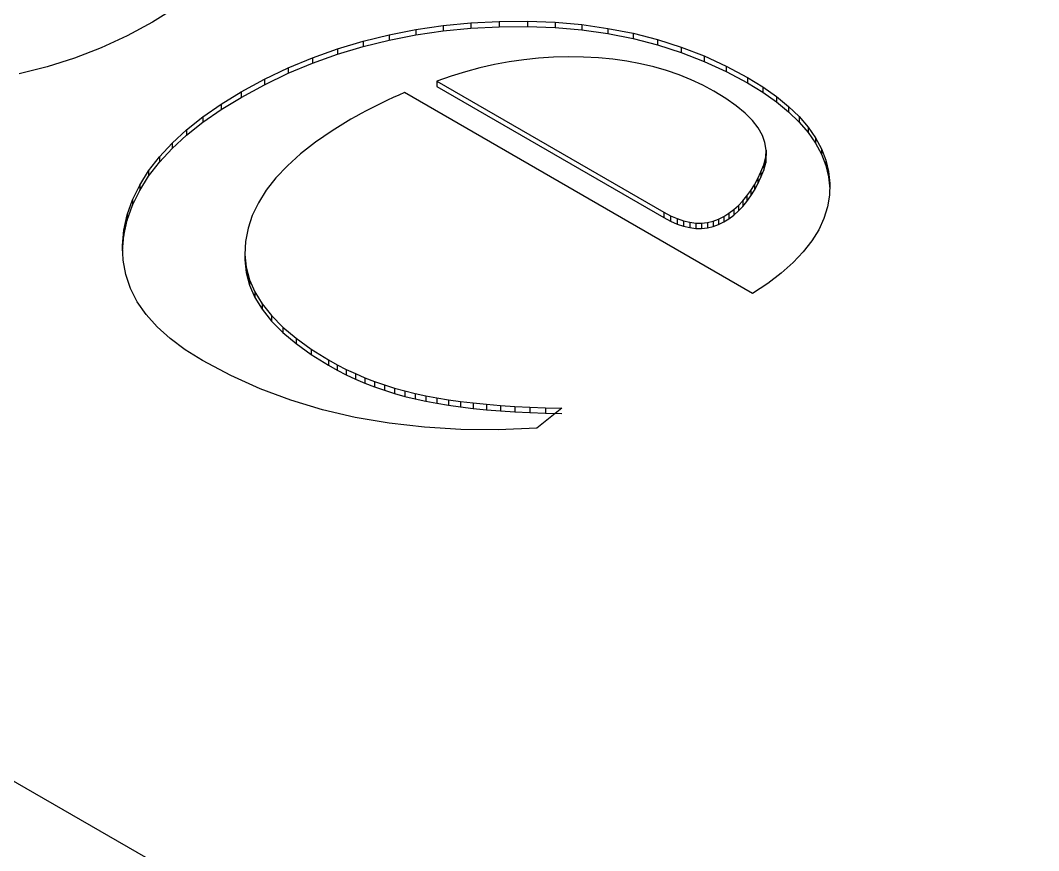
# Model space of a CAD drawing. Header units: millimetres. Extents: x -105 to 105, y -148 to 148.
# Drawn here: x 64.086 to 65.634, y -18.183 to -16.92 of the extents above; entities that cross this region are included whole.
import ezdxf

# ---------------------------------------------------------------- set-up
doc = ezdxf.new("R2010")
doc.units = ezdxf.units.MM
doc.layers.get('0').update_dxf_attribs({"lineweight": 18})

msp = doc.modelspace()

# ---------------------------------------------------------------- linework, layer by layer
at = {"color": 7, "lineweight": 30, "ltscale": 0.244949}
msp.add_line((57.1485, -14.078), (65.6338, -18.977), dxfattribs=at)
at = {"color": 7, "lineweight": 30, "ltscale": 0.000951354}
msp.add_line((64.3191, -16.9032), (64.2867, -16.9231), dxfattribs=at)
at = {"color": 7, "lineweight": 30, "ltscale": 0.001091}
msp.add_line((64.2867, -16.9231), (64.2483, -16.9438), dxfattribs=at)
at = {"color": 7, "lineweight": 30, "ltscale": 0.001033}
for p, q in [((64.6464, -16.9424), (64.687, -16.9345)), ((64.6464, -16.9505), (64.687, -16.9426))]:
    msp.add_line(p, q, dxfattribs=at)
at = {"color": 7, "lineweight": 30, "ltscale": 0.001047}
for p, q in [((64.687, -16.9345), (64.7284, -16.9284)), ((64.8569, -16.9217), (64.8988, -16.9234)), ((64.8569, -16.9299), (64.8988, -16.9315)), ((64.687, -16.9426), (64.7284, -16.9366))]:
    msp.add_line(p, q, dxfattribs=at)
at = {"color": 7, "lineweight": 30, "ltscale": 0.000204086}
for p, q in [((64.687, -16.9345), (64.687, -16.9426)), ((64.7284, -16.9284), (64.7284, -16.9366)), ((64.7707, -16.9243), (64.7707, -16.9325)), ((64.8139, -16.9221), (64.8139, -16.9302)), ((64.8569, -16.9217), (64.8569, -16.9299)), ((64.8988, -16.9234), (64.8988, -16.9315)), ((64.9394, -16.927), (64.9394, -16.9351)), ((64.9789, -16.9326), (64.9789, -16.9407)), ((65.0173, -16.9401), (65.0173, -16.9483)), ((65.0544, -16.9496), (65.0544, -16.9578)), ((64.5679, -16.9638), (64.5679, -16.972)), ((64.6067, -16.9522), (64.6067, -16.9603)), ((65.0904, -16.9611), (65.0904, -16.9693)), ((64.53, -16.9774), (64.53, -16.9855)), ((65.1252, -16.9746), (65.1252, -16.9828)), ((64.4929, -16.9928), (64.4929, -17.001)), ((65.1588, -16.99), (65.1588, -16.9982)), ((64.4567, -17.0101), (64.4567, -17.0183)), ((64.7191, -17.0129), (64.7191, -17.0211)), ((65.1912, -17.0074), (65.1912, -17.0156)), ((65.2143, -17.0217), (65.2143, -17.0298)), ((64.4214, -17.0293), (64.4214, -17.0375)), ((65.2351, -17.0363), (65.2351, -17.0445)), ((64.3909, -17.048), (64.3909, -17.0562)), ((65.2535, -17.0514), (65.2535, -17.0595)), ((64.3633, -17.0672), (64.3633, -17.0753)), ((65.2695, -17.0668), (65.2695, -17.075)), ((65.2832, -17.0827), (65.2832, -17.0909)), ((64.3164, -17.1071), (64.3164, -17.1153)), ((65.2195, -17.1176), (65.2195, -17.1257)), ((65.3035, -17.1157), (65.3035, -17.1239)), ((64.2972, -17.1279), (64.2972, -17.136)), ((65.2189, -17.1287), (65.2189, -17.1369)), ((65.3102, -17.1329), (65.3102, -17.141)), ((64.2807, -17.1492), (64.2807, -17.1573)), ((65.2115, -17.1508), (65.2115, -17.1589)), ((65.2159, -17.1399), (65.2159, -17.1481)), ((65.3145, -17.1504), (65.3145, -17.1586)), ((65.2068, -17.1609), (65.2068, -17.1691)), ((64.2671, -17.171), (64.2671, -17.1791)), ((65.1962, -17.1793), (65.1962, -17.1875)), ((65.2017, -17.1705), (65.2017, -17.1786)), ((64.2563, -17.1933), (64.2563, -17.2015)), ((65.184, -17.1951), (65.184, -17.2033)), ((65.1903, -17.1875), (65.1903, -17.1957)), ((65.0642, -17.2122), (65.0642, -17.2203)), ((65.163, -17.2138), (65.163, -17.222)), ((65.1704, -17.2082), (65.1704, -17.2164)), ((65.1774, -17.202), (65.1774, -17.2102)), ((64.2483, -17.2162), (64.2483, -17.2243)), ((65.0743, -17.2176), (65.0743, -17.2257)), ((65.0842, -17.2219), (65.0842, -17.2301)), ((65.0939, -17.2252), (65.0939, -17.2333)), ((65.1033, -17.2274), (65.1033, -17.2356)), ((65.1126, -17.2286), (65.1126, -17.2368)), ((65.1215, -17.2287), (65.1215, -17.2369)), ((65.1303, -17.2278), (65.1303, -17.236)), ((65.1388, -17.2258), (65.1388, -17.234)), ((65.1471, -17.2228), (65.1471, -17.231)), ((65.1552, -17.2187), (65.1552, -17.2269)), ((64.427, -17.2763), (64.427, -17.2845)), ((64.4291, -17.2958), (64.4291, -17.3039)), ((64.4342, -17.3148), (64.4342, -17.323)), ((64.4422, -17.3334), (64.4422, -17.3416)), ((64.4534, -17.3516), (64.4534, -17.3598)), ((64.4675, -17.3694), (64.4675, -17.3776)), ((64.4846, -17.3868), (64.4846, -17.395)), ((64.5048, -17.4038), (64.5048, -17.412)), ((64.5541, -17.4366), (64.5541, -17.4448)), ((64.5675, -17.4441), (64.5675, -17.4522)), ((64.5812, -17.4511), (64.5812, -17.4592)), ((64.5953, -17.4576), (64.5953, -17.4658)), ((64.6096, -17.4638), (64.6096, -17.4719)), ((64.6243, -17.4695), (64.6243, -17.4776)), ((64.6392, -17.4747), (64.6392, -17.4829)), ((64.6545, -17.4795), (64.6545, -17.4877)), ((64.67, -17.4839), (64.67, -17.4921)), ((64.6859, -17.4878), (64.6859, -17.496)), ((64.702, -17.4914), (64.702, -17.4995)), ((64.7188, -17.4945), (64.7188, -17.5027)), ((64.7364, -17.4974), (64.7364, -17.5055)), ((64.7549, -17.4999), (64.7549, -17.5081)), ((64.7742, -17.5022), (64.7742, -17.5104)), ((64.7945, -17.5042), (64.7945, -17.5124)), ((64.8156, -17.5059), (64.8156, -17.5141)), ((64.8375, -17.5074), (64.8375, -17.5155)), ((64.8604, -17.5085), (64.8604, -17.5167))]:
    msp.add_line(p, q, dxfattribs=at)
at = {"color": 7, "lineweight": 30, "ltscale": 0.001062}
for p, q in [((64.7284, -16.9284), (64.7707, -16.9243)), ((64.7284, -16.9366), (64.7707, -16.9325))]:
    msp.add_line(p, q, dxfattribs=at)
at = {"color": 7, "lineweight": 30, "ltscale": 0.001081}
for p, q in [((64.7707, -16.9243), (64.8139, -16.9221)), ((64.7707, -16.9325), (64.8139, -16.9302))]:
    msp.add_line(p, q, dxfattribs=at)
at = {"color": 7, "lineweight": 30, "ltscale": 0.001076}
for p, q in [((64.8139, -16.9221), (64.8569, -16.9217)), ((64.8139, -16.9302), (64.8569, -16.9299))]:
    msp.add_line(p, q, dxfattribs=at)
at = {"color": 7, "lineweight": 30, "ltscale": 0.001021}
for p, q in [((64.8988, -16.9234), (64.9394, -16.927)), ((64.8988, -16.9315), (64.9394, -16.9351))]:
    msp.add_line(p, q, dxfattribs=at)
at = {"color": 7, "lineweight": 30, "ltscale": 0.000997445}
for p, q in [((64.9394, -16.927), (64.9789, -16.9326)), ((64.9394, -16.9351), (64.9789, -16.9407))]:
    msp.add_line(p, q, dxfattribs=at)
at = {"color": 7, "lineweight": 30, "ltscale": 0.000976305}
for p, q in [((64.9789, -16.9326), (65.0173, -16.9401)), ((64.9789, -16.9407), (65.0173, -16.9483))]:
    msp.add_line(p, q, dxfattribs=at)
at = {"color": 7, "lineweight": 30, "ltscale": 0.001088}
for p, q in [((64.2483, -16.9438), (64.2087, -16.962)), ((64.2087, -16.962), (64.1682, -16.9777))]:
    msp.add_line(p, q, dxfattribs=at)
at = {"color": 7, "lineweight": 30, "ltscale": 0.001022}
for p, q in [((64.6067, -16.9522), (64.6464, -16.9424)), ((64.6067, -16.9603), (64.6464, -16.9505))]:
    msp.add_line(p, q, dxfattribs=at)
at = {"color": 7, "lineweight": 30, "ltscale": 0.000204468}
for p, q in [((64.6464, -16.9424), (64.6464, -16.9505)), ((64.3384, -17.0869), (64.3384, -17.0951)), ((65.2946, -17.099), (65.2946, -17.1072)), ((64.2431, -17.2395), (64.2431, -17.2477)), ((64.5279, -17.4204), (64.5279, -17.4286)), ((64.8841, -17.5094), (64.8841, -17.5176))]:
    msp.add_line(p, q, dxfattribs=at)
at = {"color": 7, "lineweight": 30, "ltscale": 0.000958894}
for p, q in [((65.0173, -16.9401), (65.0544, -16.9496)), ((65.0173, -16.9483), (65.0544, -16.9578))]:
    msp.add_line(p, q, dxfattribs=at)
at = {"color": 7, "lineweight": 30, "ltscale": 0.000943893}
for p, q in [((65.0544, -16.9496), (65.0904, -16.9611)), ((65.0544, -16.9578), (65.0904, -16.9693))]:
    msp.add_line(p, q, dxfattribs=at)
at = {"color": 7, "lineweight": 30, "ltscale": 0.001007}
for p, q in [((64.53, -16.9774), (64.5679, -16.9638)), ((64.53, -16.9855), (64.5679, -16.972))]:
    msp.add_line(p, q, dxfattribs=at)
at = {"color": 7, "lineweight": 30, "ltscale": 0.001013}
for p, q in [((64.5679, -16.9638), (64.6067, -16.9522)), ((64.5679, -16.972), (64.6067, -16.9603))]:
    msp.add_line(p, q, dxfattribs=at)
at = {"color": 7, "lineweight": 30, "ltscale": 0.000933054}
for p, q in [((65.0904, -16.9611), (65.1252, -16.9746)), ((65.0904, -16.9693), (65.1252, -16.9828))]:
    msp.add_line(p, q, dxfattribs=at)
at = {"color": 7, "lineweight": 30, "ltscale": 0.001093}
msp.add_line((64.1682, -16.9777), (64.1265, -16.9909), dxfattribs=at)
at = {"color": 7, "lineweight": 30, "ltscale": 0.001004}
for p, q in [((64.4929, -16.9928), (64.53, -16.9774)), ((64.4929, -17.001), (64.53, -16.9855))]:
    msp.add_line(p, q, dxfattribs=at)
at = {"color": 7, "lineweight": 30, "ltscale": 0.00056462}
msp.add_line((64.8512, -16.9803), (64.8288, -16.9835), dxfattribs=at)
at = {"color": 7, "lineweight": 30, "ltscale": 0.000564967}
msp.add_line((64.8736, -16.9779), (64.8512, -16.9803), dxfattribs=at)
at = {"color": 7, "lineweight": 30, "ltscale": 0.000566498}
msp.add_line((64.8963, -16.9765), (64.8736, -16.9779), dxfattribs=at)
at = {"color": 7, "lineweight": 30, "ltscale": 0.000568946}
msp.add_line((64.919, -16.9759), (64.8963, -16.9765), dxfattribs=at)
at = {"color": 7, "lineweight": 30, "ltscale": 0.000571879}
msp.add_line((64.9419, -16.9762), (64.919, -16.9759), dxfattribs=at)
at = {"color": 7, "lineweight": 30, "ltscale": 0.000566542}
msp.add_line((64.9645, -16.9775), (64.9419, -16.9762), dxfattribs=at)
at = {"color": 7, "lineweight": 30, "ltscale": 0.000552936}
msp.add_line((64.9865, -16.9795), (64.9645, -16.9775), dxfattribs=at)
at = {"color": 7, "lineweight": 30, "ltscale": 0.000539644}
msp.add_line((65.0079, -16.9825), (64.9865, -16.9795), dxfattribs=at)
at = {"color": 7, "lineweight": 30, "ltscale": 0.000527699}
msp.add_line((65.0287, -16.9864), (65.0079, -16.9825), dxfattribs=at)
at = {"color": 7, "lineweight": 30, "ltscale": 0.000924807}
for p, q in [((65.1252, -16.9746), (65.1588, -16.99)), ((65.1252, -16.9828), (65.1588, -16.9982))]:
    msp.add_line(p, q, dxfattribs=at)
at = {"color": 7, "lineweight": 30, "ltscale": 0.001101}
msp.add_line((64.1265, -16.9909), (64.0838, -17.0017), dxfattribs=at)
at = {"color": 7, "lineweight": 30, "ltscale": 0.001003}
for p, q in [((64.4567, -17.0101), (64.4929, -16.9928)), ((64.4567, -17.0183), (64.4929, -17.001))]:
    msp.add_line(p, q, dxfattribs=at)
at = {"color": 7, "lineweight": 30, "ltscale": 0.000567874}
msp.add_line((64.7845, -16.9926), (64.7626, -16.9985), dxfattribs=at)
at = {"color": 7, "lineweight": 30, "ltscale": 0.00056599}
msp.add_line((64.8066, -16.9876), (64.7845, -16.9926), dxfattribs=at)
at = {"color": 7, "lineweight": 30, "ltscale": 0.00056482}
msp.add_line((64.8288, -16.9835), (64.8066, -16.9876), dxfattribs=at)
at = {"color": 7, "lineweight": 30, "ltscale": 0.000517043}
msp.add_line((65.0488, -16.9912), (65.0287, -16.9864), dxfattribs=at)
at = {"color": 7, "lineweight": 30, "ltscale": 0.000507539}
msp.add_line((65.0683, -16.9968), (65.0488, -16.9912), dxfattribs=at)
at = {"color": 7, "lineweight": 30, "ltscale": 0.000499325}
msp.add_line((65.0872, -17.0033), (65.0683, -16.9968), dxfattribs=at)
at = {"color": 7, "lineweight": 30, "ltscale": 0.000920242}
for p, q in [((65.1588, -16.99), (65.1912, -17.0074)), ((65.1588, -16.9982), (65.1912, -17.0156))]:
    msp.add_line(p, q, dxfattribs=at)
at = {"color": 7, "lineweight": 30, "ltscale": 0.001005}
for p, q in [((64.4214, -17.0293), (64.4567, -17.0101)), ((64.4214, -17.0375), (64.4567, -17.0183))]:
    msp.add_line(p, q, dxfattribs=at)
at = {"color": 7, "lineweight": 30, "ltscale": 0.0005749}
msp.add_line((64.7408, -17.0053), (64.7191, -17.0129), dxfattribs=at)
at = {"color": 7, "lineweight": 30, "ltscale": 0.009963}
for p, q in [((64.7191, -17.0129), (65.0642, -17.2122)), ((64.7191, -17.0211), (65.0642, -17.2203))]:
    msp.add_line(p, q, dxfattribs=at)
at = {"color": 7, "lineweight": 30, "ltscale": 0.000571191}
msp.add_line((64.7626, -16.9985), (64.7408, -17.0053), dxfattribs=at)
at = {"color": 7, "lineweight": 30, "ltscale": 0.000492821}
msp.add_line((65.1054, -17.0108), (65.0872, -17.0033), dxfattribs=at)
at = {"color": 7, "lineweight": 30, "ltscale": 0.000487022}
msp.add_line((65.1231, -17.0191), (65.1054, -17.0108), dxfattribs=at)
at = {"color": 7, "lineweight": 30, "ltscale": 0.000678203}
for p, q in [((65.1912, -17.0074), (65.2143, -17.0217)), ((65.1912, -17.0156), (65.2143, -17.0298))]:
    msp.add_line(p, q, dxfattribs=at)
at = {"color": 7, "lineweight": 30, "ltscale": 0.000483219}
msp.add_line((65.14, -17.0283), (65.1231, -17.0191), dxfattribs=at)
at = {"color": 7, "lineweight": 30, "ltscale": 0.000533082}
msp.add_line((65.1582, -17.0394), (65.14, -17.0283), dxfattribs=at)
at = {"color": 7, "lineweight": 30, "ltscale": 0.00063503}
for p, q in [((65.2143, -17.0217), (65.2351, -17.0363)), ((65.2143, -17.0298), (65.2351, -17.0445))]:
    msp.add_line(p, q, dxfattribs=at)
at = {"color": 7, "lineweight": 30, "ltscale": 0.000892977}
for p, q in [((64.3909, -17.048), (64.4214, -17.0293)), ((64.3909, -17.0562), (64.4214, -17.0375))]:
    msp.add_line(p, q, dxfattribs=at)
at = {"color": 7, "lineweight": 30, "ltscale": 0.000230183}
msp.add_line((64.6441, -17.0419), (64.6358, -17.0458), dxfattribs=at)
at = {"color": 7, "lineweight": 30, "ltscale": 0.0002323}
msp.add_line((64.6525, -17.038), (64.6441, -17.0419), dxfattribs=at)
at = {"color": 7, "lineweight": 30, "ltscale": 0.000234292}
msp.add_line((64.6611, -17.0342), (64.6525, -17.038), dxfattribs=at)
at = {"color": 7, "lineweight": 30, "ltscale": 0.000236123}
msp.add_line((64.6698, -17.0304), (64.6611, -17.0342), dxfattribs=at)
at = {"color": 7, "lineweight": 30, "ltscale": 0.015273}
msp.add_line((65.1988, -17.3359), (64.6698, -17.0304), dxfattribs=at)
at = {"color": 7, "lineweight": 30, "ltscale": 0.000483899}
msp.add_line((65.174, -17.0506), (65.1582, -17.0394), dxfattribs=at)
at = {"color": 7, "lineweight": 30, "ltscale": 0.000593945}
for p, q in [((65.2351, -17.0363), (65.2535, -17.0514)), ((65.2351, -17.0445), (65.2535, -17.0595))]:
    msp.add_line(p, q, dxfattribs=at)
at = {"color": 7, "lineweight": 30, "ltscale": 0.000841259}
for p, q in [((64.3633, -17.0672), (64.3909, -17.048)), ((64.3633, -17.0753), (64.3909, -17.0562))]:
    msp.add_line(p, q, dxfattribs=at)
at = {"color": 7, "lineweight": 30, "ltscale": 0.000223227}
msp.add_line((64.6115, -17.0581), (64.6036, -17.0623), dxfattribs=at)
at = {"color": 7, "lineweight": 30, "ltscale": 0.000224877}
msp.add_line((64.6195, -17.0539), (64.6115, -17.0581), dxfattribs=at)
at = {"color": 7, "lineweight": 30, "ltscale": 0.000226726}
msp.add_line((64.6276, -17.0499), (64.6195, -17.0539), dxfattribs=at)
at = {"color": 7, "lineweight": 30, "ltscale": 0.000228608}
msp.add_line((64.6358, -17.0458), (64.6276, -17.0499), dxfattribs=at)
at = {"color": 7, "lineweight": 30, "ltscale": 0.000437236}
msp.add_line((65.1875, -17.0617), (65.174, -17.0506), dxfattribs=at)
at = {"color": 7, "lineweight": 30, "ltscale": 0.000557102}
for p, q in [((65.2535, -17.0514), (65.2695, -17.0668)), ((65.2535, -17.0595), (65.2695, -17.075))]:
    msp.add_line(p, q, dxfattribs=at)
at = {"color": 7, "lineweight": 30, "ltscale": 0.000792601}
msp.add_line((64.3384, -17.0869), (64.3633, -17.0672), dxfattribs=at)
at = {"color": 7, "lineweight": 30, "ltscale": 0.000792838}
msp.add_line((64.3384, -17.0951), (64.3633, -17.0753), dxfattribs=at)
at = {"color": 7, "lineweight": 30, "ltscale": 0.000826755}
msp.add_line((64.5882, -17.0709), (64.56, -17.0882), dxfattribs=at)
at = {"color": 7, "lineweight": 30, "ltscale": 0.000219876}
msp.add_line((64.5959, -17.0666), (64.5882, -17.0709), dxfattribs=at)
at = {"color": 7, "lineweight": 30, "ltscale": 0.000221458}
msp.add_line((64.6036, -17.0623), (64.5959, -17.0666), dxfattribs=at)
at = {"color": 7, "lineweight": 30, "ltscale": 0.000393822}
msp.add_line((65.1986, -17.0729), (65.1875, -17.0617), dxfattribs=at)
at = {"color": 7, "lineweight": 30, "ltscale": 0.000355084}
msp.add_line((65.2074, -17.0841), (65.1986, -17.0729), dxfattribs=at)
at = {"color": 7, "lineweight": 30, "ltscale": 0.000524446}
for p, q in [((65.2695, -17.0668), (65.2832, -17.0827)), ((65.2695, -17.075), (65.2832, -17.0909))]:
    msp.add_line(p, q, dxfattribs=at)
at = {"color": 7, "lineweight": 30, "ltscale": 0.000748115}
msp.add_line((64.3164, -17.1071), (64.3384, -17.0869), dxfattribs=at)
at = {"color": 7, "lineweight": 30, "ltscale": 0.000773687}
msp.add_line((64.56, -17.0882), (64.5345, -17.1057), dxfattribs=at)
at = {"color": 7, "lineweight": 30, "ltscale": 0.000321935}
msp.add_line((65.2138, -17.0953), (65.2074, -17.0841), dxfattribs=at)
at = {"color": 7, "lineweight": 30, "ltscale": 0.000496303}
msp.add_line((65.2832, -17.0827), (65.2946, -17.099), dxfattribs=at)
at = {"color": 7, "lineweight": 30, "ltscale": 0.000496616}
msp.add_line((65.2832, -17.0909), (65.2946, -17.1072), dxfattribs=at)
at = {"color": 7, "lineweight": 30, "ltscale": 0.000747857}
msp.add_line((64.3164, -17.1153), (64.3384, -17.0951), dxfattribs=at)
at = {"color": 7, "lineweight": 30, "ltscale": 0.000723712}
msp.add_line((64.5345, -17.1057), (64.5117, -17.1235), dxfattribs=at)
at = {"color": 7, "lineweight": 30, "ltscale": 0.000297101}
msp.add_line((65.2178, -17.1064), (65.2138, -17.0953), dxfattribs=at)
at = {"color": 7, "lineweight": 30, "ltscale": 0.000282108}
msp.add_line((65.2195, -17.1176), (65.2178, -17.1064), dxfattribs=at)
at = {"color": 7, "lineweight": 30, "ltscale": 0.00047464}
msp.add_line((65.2946, -17.099), (65.3035, -17.1157), dxfattribs=at)
at = {"color": 7, "lineweight": 30, "ltscale": 0.000707233}
for p, q in [((64.2972, -17.1279), (64.3164, -17.1071)), ((64.2972, -17.136), (64.3164, -17.1153))]:
    msp.add_line(p, q, dxfattribs=at)
at = {"color": 7, "lineweight": 30, "ltscale": 0.000279717}
for p, q in [((65.2189, -17.1287), (65.2195, -17.1176)), ((65.2189, -17.1369), (65.2195, -17.1257))]:
    msp.add_line(p, q, dxfattribs=at)
at = {"color": 7, "lineweight": 30, "ltscale": 0.000474304}
msp.add_line((65.2946, -17.1072), (65.3035, -17.1239), dxfattribs=at)
at = {"color": 7, "lineweight": 30, "ltscale": 0.000459406}
for p, q in [((65.3035, -17.1157), (65.3102, -17.1329)), ((65.3035, -17.1239), (65.3102, -17.141))]:
    msp.add_line(p, q, dxfattribs=at)
at = {"color": 7, "lineweight": 30, "ltscale": 0.000672058}
for p, q in [((64.2807, -17.1492), (64.2972, -17.1279)), ((64.2807, -17.1573), (64.2972, -17.136))]:
    msp.add_line(p, q, dxfattribs=at)
at = {"color": 7, "lineweight": 30, "ltscale": 0.000676055}
msp.add_line((64.5117, -17.1235), (64.4916, -17.1416), dxfattribs=at)
at = {"color": 7, "lineweight": 30, "ltscale": 0.000289073}
for p, q in [((65.2159, -17.1399), (65.2189, -17.1287)), ((65.2159, -17.1481), (65.2189, -17.1369))]:
    msp.add_line(p, q, dxfattribs=at)
at = {"color": 7, "lineweight": 30, "ltscale": 0.000451597}
for p, q in [((65.3102, -17.1329), (65.3145, -17.1504)), ((65.3102, -17.141), (65.3145, -17.1586))]:
    msp.add_line(p, q, dxfattribs=at)
at = {"color": 7, "lineweight": 30, "ltscale": 0.000642806}
for p, q in [((64.2671, -17.171), (64.2807, -17.1492)), ((64.2671, -17.1791), (64.2807, -17.1573))]:
    msp.add_line(p, q, dxfattribs=at)
at = {"color": 7, "lineweight": 30, "ltscale": 0.000632798}
msp.add_line((64.4916, -17.1416), (64.4742, -17.16), dxfattribs=at)
at = {"color": 7, "lineweight": 30, "ltscale": 0.000280924}
for p, q in [((65.2068, -17.1609), (65.2115, -17.1508)), ((65.2068, -17.1691), (65.2115, -17.1589))]:
    msp.add_line(p, q, dxfattribs=at)
at = {"color": 7, "lineweight": 30, "ltscale": 0.000291992}
for p, q in [((65.2115, -17.1508), (65.2159, -17.1399)), ((65.2115, -17.1589), (65.2159, -17.1481))]:
    msp.add_line(p, q, dxfattribs=at)
at = {"color": 7, "lineweight": 30, "ltscale": 0.000451935}
for p, q in [((65.3145, -17.1504), (65.3164, -17.1684)), ((65.3145, -17.1586), (65.3164, -17.1766))]:
    msp.add_line(p, q, dxfattribs=at)
at = {"color": 7, "lineweight": 30, "ltscale": 0.000594236}
msp.add_line((64.4742, -17.16), (64.4596, -17.1787), dxfattribs=at)
at = {"color": 7, "lineweight": 30, "ltscale": 0.000270352}
for p, q in [((65.2017, -17.1705), (65.2068, -17.1609)), ((65.2017, -17.1786), (65.2068, -17.1691))]:
    msp.add_line(p, q, dxfattribs=at)
at = {"color": 7, "lineweight": 30, "ltscale": 0.000450681}
msp.add_line((65.3164, -17.1684), (65.3159, -17.1864), dxfattribs=at)
at = {"color": 7, "lineweight": 30, "ltscale": 0.00062035}
for p, q in [((64.2563, -17.1933), (64.2671, -17.171)), ((64.2563, -17.2015), (64.2671, -17.1791))]:
    msp.add_line(p, q, dxfattribs=at)
at = {"color": 7, "lineweight": 30, "ltscale": 0.000561574}
msp.add_line((64.4596, -17.1787), (64.4476, -17.1977), dxfattribs=at)
at = {"color": 7, "lineweight": 30, "ltscale": 0.000252589}
for p, q in [((65.1903, -17.1875), (65.1962, -17.1793)), ((65.1903, -17.1957), (65.1962, -17.1875))]:
    msp.add_line(p, q, dxfattribs=at)
at = {"color": 7, "lineweight": 30, "ltscale": 0.000260731}
for p, q in [((65.1962, -17.1793), (65.2017, -17.1705)), ((65.1962, -17.1875), (65.2017, -17.1786))]:
    msp.add_line(p, q, dxfattribs=at)
at = {"color": 7, "lineweight": 30, "ltscale": 0.000605394}
for p, q in [((64.2483, -17.2162), (64.2563, -17.1933)), ((64.2483, -17.2243), (64.2563, -17.2015))]:
    msp.add_line(p, q, dxfattribs=at)
at = {"color": 7, "lineweight": 30, "ltscale": 0.000534729}
msp.add_line((64.4476, -17.1977), (64.4383, -17.217), dxfattribs=at)
at = {"color": 7, "lineweight": 30, "ltscale": 0.000239303}
for p, q in [((65.1774, -17.202), (65.184, -17.1951)), ((65.1774, -17.2102), (65.184, -17.2033))]:
    msp.add_line(p, q, dxfattribs=at)
at = {"color": 7, "lineweight": 30, "ltscale": 0.000245189}
for p, q in [((65.184, -17.1951), (65.1903, -17.1875)), ((65.184, -17.2033), (65.1903, -17.1957))]:
    msp.add_line(p, q, dxfattribs=at)
at = {"color": 7, "lineweight": 30, "ltscale": 0.000449905}
msp.add_line((65.3159, -17.1864), (65.3129, -17.2042), dxfattribs=at)
at = {"color": 7, "lineweight": 30, "ltscale": 0.000286865}
for p, q in [((65.0642, -17.2122), (65.0743, -17.2176)), ((65.0642, -17.2203), (65.0743, -17.2257))]:
    msp.add_line(p, q, dxfattribs=at)
at = {"color": 7, "lineweight": 30, "ltscale": 0.000230285}
for p, q in [((65.1552, -17.2187), (65.163, -17.2138)), ((65.1552, -17.2269), (65.163, -17.222))]:
    msp.add_line(p, q, dxfattribs=at)
at = {"color": 7, "lineweight": 30, "ltscale": 0.000231478}
for p, q in [((65.163, -17.2138), (65.1704, -17.2082)), ((65.163, -17.222), (65.1704, -17.2164))]:
    msp.add_line(p, q, dxfattribs=at)
at = {"color": 7, "lineweight": 30, "ltscale": 0.000234807}
for p, q in [((65.1704, -17.2082), (65.1774, -17.202)), ((65.1704, -17.2164), (65.1774, -17.2102))]:
    msp.add_line(p, q, dxfattribs=at)
at = {"color": 7, "lineweight": 30, "ltscale": 0.000457863}
msp.add_line((65.3129, -17.2042), (65.3074, -17.2216), dxfattribs=at)
at = {"color": 7, "lineweight": 30, "ltscale": 0.000598714}
msp.add_line((64.2431, -17.2395), (64.2483, -17.2162), dxfattribs=at)
at = {"color": 7, "lineweight": 30, "ltscale": 0.000599086}
msp.add_line((64.2431, -17.2477), (64.2483, -17.2243), dxfattribs=at)
at = {"color": 7, "lineweight": 30, "ltscale": 0.000516302}
msp.add_line((64.4383, -17.217), (64.4318, -17.2366), dxfattribs=at)
at = {"color": 7, "lineweight": 30, "ltscale": 0.000269891}
for p, q in [((65.0743, -17.2176), (65.0842, -17.2219)), ((65.0743, -17.2257), (65.0842, -17.2301))]:
    msp.add_line(p, q, dxfattribs=at)
at = {"color": 7, "lineweight": 30, "ltscale": 0.00025538}
for p, q in [((65.0842, -17.2219), (65.0939, -17.2252)), ((65.0842, -17.2301), (65.0939, -17.2333))]:
    msp.add_line(p, q, dxfattribs=at)
at = {"color": 7, "lineweight": 30, "ltscale": 0.000242609}
for p, q in [((65.0939, -17.2252), (65.1033, -17.2274)), ((65.0939, -17.2333), (65.1033, -17.2356))]:
    msp.add_line(p, q, dxfattribs=at)
at = {"color": 7, "lineweight": 30, "ltscale": 0.000232321}
for p, q in [((65.1033, -17.2274), (65.1126, -17.2286)), ((65.1033, -17.2356), (65.1126, -17.2368))]:
    msp.add_line(p, q, dxfattribs=at)
at = {"color": 7, "lineweight": 30, "ltscale": 0.000224706}
for p, q in [((65.1126, -17.2286), (65.1215, -17.2287)), ((65.1126, -17.2368), (65.1215, -17.2369))]:
    msp.add_line(p, q, dxfattribs=at)
at = {"color": 7, "lineweight": 30, "ltscale": 0.000220157}
for p, q in [((65.1215, -17.2287), (65.1303, -17.2278)), ((65.1215, -17.2369), (65.1303, -17.236))]:
    msp.add_line(p, q, dxfattribs=at)
at = {"color": 7, "lineweight": 30, "ltscale": 0.000218846}
for p, q in [((65.1303, -17.2278), (65.1388, -17.2258)), ((65.1303, -17.236), (65.1388, -17.234))]:
    msp.add_line(p, q, dxfattribs=at)
at = {"color": 7, "lineweight": 30, "ltscale": 0.000221196}
for p, q in [((65.1388, -17.2258), (65.1471, -17.2228)), ((65.1388, -17.234), (65.1471, -17.231))]:
    msp.add_line(p, q, dxfattribs=at)
at = {"color": 7, "lineweight": 30, "ltscale": 0.000226045}
for p, q in [((65.1471, -17.2228), (65.1552, -17.2187)), ((65.1471, -17.231), (65.1552, -17.2269))]:
    msp.add_line(p, q, dxfattribs=at)
at = {"color": 7, "lineweight": 30, "ltscale": 0.000473929}
msp.add_line((65.3074, -17.2216), (65.2994, -17.2388), dxfattribs=at)
at = {"color": 7, "lineweight": 30, "ltscale": 0.000584365}
msp.add_line((64.2409, -17.2628), (64.2431, -17.2395), dxfattribs=at)
at = {"color": 7, "lineweight": 30, "ltscale": 0.000506121}
msp.add_line((64.4318, -17.2366), (64.428, -17.2565), dxfattribs=at)
at = {"color": 7, "lineweight": 30, "ltscale": 0.000497401}
msp.add_line((65.2994, -17.2388), (65.2889, -17.2557), dxfattribs=at)
at = {"color": 7, "lineweight": 30, "ltscale": 0.000583985}
msp.add_line((64.2409, -17.271), (64.2431, -17.2477), dxfattribs=at)
at = {"color": 7, "lineweight": 30, "ltscale": 0.000496493}
msp.add_line((64.428, -17.2565), (64.427, -17.2763), dxfattribs=at)
at = {"color": 7, "lineweight": 30, "ltscale": 0.000527153}
msp.add_line((65.2889, -17.2557), (65.2759, -17.2723), dxfattribs=at)
at = {"color": 7, "lineweight": 30, "ltscale": 0.000563149}
msp.add_line((64.2418, -17.2853), (64.2409, -17.2628), dxfattribs=at)
at = {"color": 7, "lineweight": 30, "ltscale": 0.000488334}
for p, q in [((64.427, -17.2763), (64.4291, -17.2958)), ((64.427, -17.2845), (64.4291, -17.3039))]:
    msp.add_line(p, q, dxfattribs=at)
at = {"color": 7, "lineweight": 30, "ltscale": 0.000563129}
msp.add_line((65.2759, -17.2723), (65.2604, -17.2886), dxfattribs=at)
at = {"color": 7, "lineweight": 30, "ltscale": 0.000552679}
msp.add_line((64.2459, -17.307), (64.2418, -17.2853), dxfattribs=at)
at = {"color": 7, "lineweight": 30, "ltscale": 0.000602795}
msp.add_line((65.2604, -17.2886), (65.2424, -17.3047), dxfattribs=at)
at = {"color": 7, "lineweight": 30, "ltscale": 0.000554328}
msp.add_line((64.2531, -17.328), (64.2459, -17.307), dxfattribs=at)
at = {"color": 7, "lineweight": 30, "ltscale": 0.000492263}
for p, q in [((64.4291, -17.2958), (64.4342, -17.3148)), ((64.4291, -17.3039), (64.4342, -17.323))]:
    msp.add_line(p, q, dxfattribs=at)
at = {"color": 7, "lineweight": 30, "ltscale": 0.000646706}
msp.add_line((65.2424, -17.3047), (65.2219, -17.3204), dxfattribs=at)
at = {"color": 7, "lineweight": 30, "ltscale": 0.000507412}
for p, q in [((64.4342, -17.3148), (64.4422, -17.3334)), ((64.4342, -17.323), (64.4422, -17.3416))]:
    msp.add_line(p, q, dxfattribs=at)
at = {"color": 7, "lineweight": 30, "ltscale": 0.000693211}
msp.add_line((65.2219, -17.3204), (65.1988, -17.3359), dxfattribs=at)
at = {"color": 7, "lineweight": 30, "ltscale": 0.000567785}
msp.add_line((64.2635, -17.3482), (64.2531, -17.328), dxfattribs=at)
at = {"color": 7, "lineweight": 30, "ltscale": 0.000533461}
for p, q in [((64.4422, -17.3334), (64.4534, -17.3516)), ((64.4422, -17.3416), (64.4534, -17.3598))]:
    msp.add_line(p, q, dxfattribs=at)
at = {"color": 7, "lineweight": 30, "ltscale": 0.00059165}
msp.add_line((64.277, -17.3676), (64.2635, -17.3482), dxfattribs=at)
at = {"color": 7, "lineweight": 30, "ltscale": 0.000568059}
for p, q in [((64.4534, -17.3516), (64.4675, -17.3694)), ((64.4534, -17.3598), (64.4675, -17.3776))]:
    msp.add_line(p, q, dxfattribs=at)
at = {"color": 7, "lineweight": 30, "ltscale": 0.000625731}
msp.add_line((64.2937, -17.3863), (64.277, -17.3676), dxfattribs=at)
at = {"color": 7, "lineweight": 30, "ltscale": 0.000610438}
for p, q in [((64.4675, -17.3694), (64.4846, -17.3868)), ((64.4675, -17.3776), (64.4846, -17.395))]:
    msp.add_line(p, q, dxfattribs=at)
at = {"color": 7, "lineweight": 30, "ltscale": 0.000667407}
msp.add_line((64.3135, -17.4042), (64.2937, -17.3863), dxfattribs=at)
at = {"color": 7, "lineweight": 30, "ltscale": 0.000659186}
for p, q in [((64.4846, -17.3868), (64.5048, -17.4038)), ((64.4846, -17.395), (64.5048, -17.412))]:
    msp.add_line(p, q, dxfattribs=at)
at = {"color": 7, "lineweight": 30, "ltscale": 0.000716326}
msp.add_line((64.3365, -17.4213), (64.3135, -17.4042), dxfattribs=at)
at = {"color": 7, "lineweight": 30, "ltscale": 0.000711915}
msp.add_line((64.5048, -17.4038), (64.5279, -17.4204), dxfattribs=at)
at = {"color": 7, "lineweight": 30, "ltscale": 0.000712137}
msp.add_line((64.5048, -17.412), (64.5279, -17.4286), dxfattribs=at)
at = {"color": 7, "lineweight": 30, "ltscale": 0.000770422}
msp.add_line((64.3626, -17.4377), (64.3365, -17.4213), dxfattribs=at)
at = {"color": 7, "lineweight": 30, "ltscale": 0.000769622}
msp.add_line((64.5279, -17.4204), (64.5541, -17.4366), dxfattribs=at)
at = {"color": 7, "lineweight": 30, "ltscale": 0.000769421}
msp.add_line((64.5279, -17.4286), (64.5541, -17.4448), dxfattribs=at)
at = {"color": 7, "lineweight": 30, "ltscale": 0.001217}
msp.add_line((64.4055, -17.4606), (64.3626, -17.4377), dxfattribs=at)
at = {"color": 7, "lineweight": 30, "ltscale": 0.000383855}
for p, q in [((64.5541, -17.4366), (64.5675, -17.4441)), ((64.5541, -17.4448), (64.5675, -17.4522))]:
    msp.add_line(p, q, dxfattribs=at)
at = {"color": 7, "lineweight": 30, "ltscale": 0.000385054}
for p, q in [((64.5675, -17.4441), (64.5812, -17.4511)), ((64.5675, -17.4522), (64.5812, -17.4592))]:
    msp.add_line(p, q, dxfattribs=at)
at = {"color": 7, "lineweight": 30, "ltscale": 0.001226}
msp.add_line((64.4503, -17.4807), (64.4055, -17.4606), dxfattribs=at)
at = {"color": 7, "lineweight": 30, "ltscale": 0.000387555}
for p, q in [((64.5812, -17.4511), (64.5953, -17.4576)), ((64.5812, -17.4592), (64.5953, -17.4658))]:
    msp.add_line(p, q, dxfattribs=at)
at = {"color": 7, "lineweight": 30, "ltscale": 0.000389996}
for p, q in [((64.5953, -17.4576), (64.6096, -17.4638)), ((64.5953, -17.4658), (64.6096, -17.4719))]:
    msp.add_line(p, q, dxfattribs=at)
at = {"color": 7, "lineweight": 30, "ltscale": 0.000392527}
for p, q in [((64.6096, -17.4638), (64.6243, -17.4695)), ((64.6096, -17.4719), (64.6243, -17.4776))]:
    msp.add_line(p, q, dxfattribs=at)
at = {"color": 7, "lineweight": 30, "ltscale": 0.000395843}
for p, q in [((64.6243, -17.4695), (64.6392, -17.4747)), ((64.6243, -17.4776), (64.6392, -17.4829))]:
    msp.add_line(p, q, dxfattribs=at)
at = {"color": 7, "lineweight": 30, "ltscale": 0.000400063}
for p, q in [((64.6392, -17.4747), (64.6545, -17.4795)), ((64.6392, -17.4829), (64.6545, -17.4877))]:
    msp.add_line(p, q, dxfattribs=at)
at = {"color": 7, "lineweight": 30, "ltscale": 0.001239}
msp.add_line((64.4967, -17.498), (64.4503, -17.4807), dxfattribs=at)
at = {"color": 7, "lineweight": 30, "ltscale": 0.000403841}
for p, q in [((64.6545, -17.4795), (64.67, -17.4839)), ((64.6545, -17.4877), (64.67, -17.4921))]:
    msp.add_line(p, q, dxfattribs=at)
at = {"color": 7, "lineweight": 30, "ltscale": 0.000408384}
for p, q in [((64.67, -17.4839), (64.6859, -17.4878)), ((64.67, -17.4921), (64.6859, -17.496))]:
    msp.add_line(p, q, dxfattribs=at)
at = {"color": 7, "lineweight": 30, "ltscale": 0.000413394}
for p, q in [((64.6859, -17.4878), (64.702, -17.4914)), ((64.6859, -17.496), (64.702, -17.4995))]:
    msp.add_line(p, q, dxfattribs=at)
at = {"color": 7, "lineweight": 30, "ltscale": 0.000425787}
for p, q in [((64.702, -17.4914), (64.7188, -17.4945)), ((64.702, -17.4995), (64.7188, -17.5027))]:
    msp.add_line(p, q, dxfattribs=at)
at = {"color": 7, "lineweight": 30, "ltscale": 0.001259}
msp.add_line((64.5449, -17.5125), (64.4967, -17.498), dxfattribs=at)
at = {"color": 7, "lineweight": 30, "ltscale": 0.000445958}
for p, q in [((64.7188, -17.4945), (64.7364, -17.4974)), ((64.7188, -17.5027), (64.7364, -17.5055))]:
    msp.add_line(p, q, dxfattribs=at)
at = {"color": 7, "lineweight": 30, "ltscale": 0.000466814}
for p, q in [((64.7364, -17.4974), (64.7549, -17.4999)), ((64.7364, -17.5055), (64.7549, -17.5081))]:
    msp.add_line(p, q, dxfattribs=at)
at = {"color": 7, "lineweight": 30, "ltscale": 0.000487455}
for p, q in [((64.7549, -17.4999), (64.7742, -17.5022)), ((64.7549, -17.5081), (64.7742, -17.5104))]:
    msp.add_line(p, q, dxfattribs=at)
at = {"color": 7, "lineweight": 30, "ltscale": 0.000508291}
for p, q in [((64.7742, -17.5022), (64.7945, -17.5042)), ((64.7742, -17.5104), (64.7945, -17.5124))]:
    msp.add_line(p, q, dxfattribs=at)
at = {"color": 7, "lineweight": 30, "ltscale": 0.000529331}
for p, q in [((64.7945, -17.5042), (64.8156, -17.5059)), ((64.7945, -17.5124), (64.8156, -17.5141))]:
    msp.add_line(p, q, dxfattribs=at)
at = {"color": 7, "lineweight": 30, "ltscale": 0.000550486}
for p, q in [((64.8156, -17.5059), (64.8375, -17.5074)), ((64.8156, -17.5141), (64.8375, -17.5155))]:
    msp.add_line(p, q, dxfattribs=at)
at = {"color": 7, "lineweight": 30, "ltscale": 0.000572157}
for p, q in [((64.8375, -17.5074), (64.8604, -17.5085)), ((64.8375, -17.5155), (64.8604, -17.5167))]:
    msp.add_line(p, q, dxfattribs=at)
at = {"color": 7, "lineweight": 30, "ltscale": 0.000593189}
msp.add_line((64.8604, -17.5085), (64.8841, -17.5094), dxfattribs=at)
at = {"color": 7, "lineweight": 30, "ltscale": 0.001282}
msp.add_line((64.5949, -17.5242), (64.5449, -17.5125), dxfattribs=at)
at = {"color": 7, "lineweight": 30, "ltscale": 0.001311}
msp.add_line((64.6466, -17.5331), (64.5949, -17.5242), dxfattribs=at)
at = {"color": 7, "lineweight": 30, "ltscale": 0.000593203}
msp.add_line((64.8604, -17.5167), (64.8841, -17.5176), dxfattribs=at)
at = {"color": 7, "lineweight": 30, "ltscale": 0.001219}
msp.add_line((64.9087, -17.51), (64.8708, -17.5406), dxfattribs=at)
at = {"color": 7, "lineweight": 30, "ltscale": 0.000615109}
msp.add_line((64.8841, -17.5094), (64.9087, -17.51), dxfattribs=at)
at = {"color": 7, "lineweight": 30, "ltscale": 0.0006151}
msp.add_line((64.8841, -17.5176), (64.9087, -17.5181), dxfattribs=at)
at = {"color": 7, "lineweight": 30, "ltscale": 0.001345}
msp.add_line((64.7, -17.5392), (64.6466, -17.5331), dxfattribs=at)
at = {"color": 7, "lineweight": 30, "ltscale": 0.001382}
msp.add_line((64.7552, -17.5425), (64.7, -17.5392), dxfattribs=at)
at = {"color": 7, "lineweight": 30, "ltscale": 0.001423}
msp.add_line((64.8121, -17.5429), (64.7552, -17.5425), dxfattribs=at)
at = {"color": 7, "lineweight": 30, "ltscale": 0.001468}
msp.add_line((64.8708, -17.5406), (64.8121, -17.5429), dxfattribs=at)

doc.saveas('drawing.dxf')
